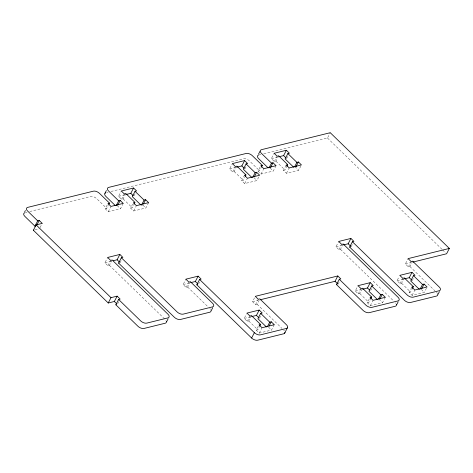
<?xml version="1.0" encoding="UTF-8"?>
<svg xmlns="http://www.w3.org/2000/svg" width="473" height="473" viewBox="0 0 473 473"><rect width="100%" height="100%" fill="white"/><g stroke="black" fill="none" stroke-linecap="round" stroke-linejoin="round"><path stroke-width="0.35" stroke-dasharray="2.37 1.77" d="M40.093 227.543L42.233 223.392M123.222 203.402L120.473 208.735L108.246 211.75L105.231 208.824L107.986 203.491M105.231 208.824L106.756 208.445L108.287 205.483M108.246 211.75L111.001 206.417M125.871 193.563L123.122 198.897L121.591 199.275L118.575 196.342L121.33 191.009M121.591 199.275L124.346 193.936M134.125 195.662L135.042 193.883M148.628 202.639L145.879 207.972L133.652 210.993L130.637 208.061L133.392 202.728M130.637 208.061L132.168 207.682L133.693 204.72M112.178 260.014L109.429 265.347L107.897 265.725L104.882 262.793L107.637 257.46M133.652 210.993L136.407 205.66M107.897 265.725L110.652 260.392M120.03 262.728L121.656 259.742M117.682 303.82L118.906 301.449M236.914 166.153L234.165 171.486L232.633 171.865L229.618 168.932L232.373 163.599M232.633 171.865L235.081 167.123M190.424 281.725L187.669 287.064L186.137 287.442L183.122 284.51L185.877 279.176M244.86 168.849L246.693 165.29M186.137 287.442L188.893 282.103M258.755 177.008L256.922 180.568L244.695 183.583L241.679 180.656L244.435 175.317M241.679 180.656L243.211 180.278L244.736 177.31M244.695 183.583L247.45 178.25M198.672 283.83L199.588 282.05M276.037 165.68L273.282 171.019L261.055 174.034L258.039 171.102L260.794 165.769M258.039 171.102L259.571 170.729L261.102 167.761M261.055 174.034L263.81 168.701M278.686 155.842L275.93 161.175L274.405 161.553L271.39 158.626L274.139 153.287M274.405 161.553L277.154 156.22M286.626 158.538L288.158 155.576M300.828 166.106L298.688 170.256L286.467 173.272L283.451 170.345L286.2 165.012M283.451 170.345L284.977 169.967L286.508 167.004M286.467 173.272L289.216 167.939M263.745 153.778L327.493 138.039L330.249 132.706M259.21 300.077L257.07 304.222L255.538 304.6L252.529 301.673L254.669 297.523M251.506 315.639L248.757 320.972L247.225 321.35L244.21 318.418L246.658 313.676M255.538 304.6L258.293 299.267M247.225 321.35L249.981 316.017M259.452 318.329L260.984 315.367M274.269 324.715L271.514 330.053L259.287 333.069L256.271 330.136L259.027 324.803M256.271 330.136L257.803 329.764L259.328 326.796M259.287 333.069L262.042 327.736M343.232 244.009L340.477 249.342L338.952 249.72L335.936 246.794L338.692 241.455M338.952 249.72L341.707 244.387M351.179 246.705L352.704 243.743M338.059 284.232L339.59 281.269M362.247 288.82L359.799 293.562L358.268 293.94L355.253 291.013L358.008 285.674M358.268 293.94L361.023 288.607M370.802 290.327L371.719 288.554M385.312 297.31L382.556 302.643L370.329 305.659L367.314 302.732L370.069 297.393M367.314 302.732L368.845 302.353L370.371 299.391M370.329 305.659L373.085 300.325M412.633 261.173L409.878 266.506L408.353 266.884L405.337 263.952L408.093 258.619M404.32 277.917L401.565 283.256L400.04 283.629L397.024 280.702L399.165 276.551M408.353 266.884L411.108 261.545M400.04 283.629L402.795 278.295M412.261 280.613L413.792 277.651M426.469 288.181L424.322 292.332L412.101 295.347L409.086 292.42L411.835 287.087M409.086 292.42L410.611 292.042L412.143 289.08M412.101 295.347L414.851 290.014M25.613 212.554L26.979 212.217M29.722 211.537L90.639 196.502A4.671 2.406 27.3 0 1 96.711 198.678L106.756 208.445M106.632 192.552L108.069 192.204M110.93 191.494L243.447 158.786A4.671 2.406 27.3 0 1 249.519 160.962L259.571 170.729M258.731 155.014L260.877 154.482M118.575 196.342L125.369 194.669M229.618 168.932L236.411 167.259M271.39 158.626L276.823 157.284M117.073 205.897L117.458 205.802L120.473 208.735M270.172 168.11L273.282 171.019M34.896 229.854L39.099 228.82M141.332 205.424L142.355 205.17M294.655 167.578L295.672 167.324L298.688 170.256M104.882 262.793L110.995 261.285M183.122 284.51L188.473 283.191M335.936 246.794L341.281 245.469M252.529 301.673L257.684 300.396M405.337 263.952L410.493 262.681M244.21 318.418L250.323 316.91M355.253 291.013L360.686 289.671M397.024 280.702L403.818 279.023M378.524 299.965L379.541 299.711L382.556 302.643M327.493 138.039L442.131 249.431M442.627 249.91L445.601 252.807M409.878 266.506L434.853 290.765M421.307 289.405L424.322 292.332M275.93 161.175L284.977 169.967M401.565 283.256L410.611 292.042M340.477 249.342L393.79 301.141M253.906 177.635L256.922 180.568M234.165 171.486L243.211 180.278M359.799 293.562L368.845 302.353M257.07 304.222L282.038 328.487M142.864 205.046L145.879 207.972M268.498 327.121L271.514 330.053M123.122 198.897L132.168 207.682M248.757 320.972L257.803 329.764M187.669 287.064L207.937 306.758M109.429 265.347L165.207 319.547A4.671 2.406 27.3 0 1 165.922 320.387M283.705 330.101A4.671 2.406 27.3 0 1 284.415 330.94M209.781 308.55A4.671 2.406 27.3 0 1 210.491 309.383M436.514 292.385A4.671 2.406 27.3 0 1 437.56 293.816M395.517 302.838A4.671 2.406 27.3 0 1 395.966 303.406"/><path stroke-width="0.71" d="M24.702 211.874L25.394 210.538M24.927 212.72A4.671 2.406 27.3 0 0 24.886 216.409L34.937 226.171L37.692 220.838L39.218 220.459L42.233 223.392L36.119 224.9L33.37 230.233L108.246 302.992L114.36 301.484L117.115 296.145L120.13 299.078L118.599 299.456L115.85 304.789L137.956 326.275A4.671 2.406 27.3 0 0 144.029 328.451L165.166 323.23A4.671 2.406 27.3 0 0 166.36 321.273M36.77 225.201L39.218 220.459M105.006 193.215L106.384 190.548M108.902 204.295L109.511 203.112L99.46 193.345A4.671 2.406 27.3 0 0 93.388 191.169L27.682 207.387A4.671 2.406 27.3 0 0 27.641 211.07L37.692 220.838M116.234 205.589L118.682 200.848L120.207 200.469L123.222 203.402L111.001 206.417L107.986 203.491L109.511 203.112M117.759 205.211L120.207 200.469M126.049 194.498L130.802 193.327L133.557 187.994L136.573 190.921L135.042 191.299L132.286 196.632L140.83 204.933M134.001 204.129L134.917 202.349L125.871 193.563L124.346 193.936L121.33 191.009L133.557 187.994M141.64 204.827L144.088 200.085L145.613 199.712L148.628 202.639L136.407 205.66L133.392 202.728L134.917 202.349M143.473 203.857L145.613 199.712M113.289 260.718L117.109 259.778L119.864 254.444L122.879 257.371L121.348 257.75L118.593 263.083L174.377 317.288A4.671 2.406 27.3 0 0 180.45 319.464L209.74 312.233A4.671 2.406 27.3 0 0 210.999 310.566M108.246 302.992L111.001 297.659L117.115 296.145M237.091 167.093L241.845 165.917L244.6 160.584L247.616 163.51L246.084 163.889L243.329 169.222L251.873 177.523M166.768 321.415L168.146 318.749M245.351 176.127L245.96 174.939L236.914 166.153L235.388 166.531L232.373 163.599L244.6 160.584M258.506 154.163L259.884 151.496M190.767 282.623L195.349 281.494L198.104 276.155L201.12 279.088L199.588 279.466L196.839 284.799L251.612 338.024A4.671 2.406 27.3 0 0 257.684 340.199L283.664 333.79A4.671 2.406 27.3 0 0 284.941 332.395M252.683 177.422L255.13 172.68L256.662 172.302L259.671 175.229L247.45 178.25L244.435 175.317L245.96 174.939M254.515 176.453L256.662 172.302M261.403 167.17L262.326 165.39L252.275 155.629A4.671 2.406 27.3 0 0 246.202 153.453L108.672 187.397A4.671 2.406 27.3 0 0 108.63 191.08L118.682 200.848M269.042 167.874L271.49 163.132L273.022 162.753L276.037 165.68L263.81 168.701L260.794 165.769L262.326 165.39M270.574 167.495L273.022 162.753M278.857 156.782L283.611 155.605L286.366 150.272L289.381 153.205L287.856 153.577L285.101 158.916L293.644 167.217M211.342 310.412L212.72 307.746M286.815 166.413L287.732 164.634L278.686 155.842L277.154 156.22L274.139 153.287L286.366 150.272M294.756 166.52L296.902 162.369L298.428 161.991L301.443 164.923L289.216 167.939L286.2 165.012L287.732 164.634M295.98 166.733L298.428 161.991M251.683 316.573L256.437 315.402L259.192 310.069L262.208 312.996L260.676 313.374L257.921 318.707L266.465 327.009M251.612 338.024L254.368 332.69L199.588 279.466M259.636 326.204L260.552 324.425L251.506 315.639L249.981 316.017L246.965 313.085L259.192 310.069M267.582 326.311L269.722 322.166L271.254 321.788L274.269 324.715L262.042 327.736L259.027 324.803L260.552 324.425M269.107 325.938L271.254 321.788M284.575 333.305L287.33 327.972M343.575 244.908L348.163 243.772L350.913 238.439L353.928 241.366L352.403 241.744L349.648 247.083L404.427 300.308A4.671 2.406 27.3 0 0 410.499 302.484L436.473 296.068A4.671 2.406 27.3 0 0 437.732 294.401M260.262 299.764L335.044 281.305L337.799 275.966L340.814 278.899L339.283 279.277L336.534 284.61L363.163 310.489A4.671 2.406 27.3 0 0 369.236 312.665L395.215 306.256A4.671 2.406 27.3 0 0 396.409 304.293M362.726 289.169L367.48 287.992L370.235 282.659L373.25 285.586L371.719 285.964L368.97 291.303L377.513 299.604M370.678 298.794L371.595 297.02L362.555 288.228L361.023 288.607L358.008 285.674L370.235 282.659M378.625 298.906L380.765 294.756L382.296 294.377L385.312 297.31L373.085 300.325L370.069 297.393L371.595 297.02M379.849 299.119L382.296 294.377M404.492 278.857L409.246 277.681L412.001 272.347L415.016 275.28L413.491 275.658L410.735 280.992L419.279 289.293M396.817 304.435L398.195 301.768M412.45 288.489L413.367 286.709L404.32 277.917L402.795 278.295L399.78 275.369L412.001 272.347M420.089 289.186L422.537 284.444L424.062 284.066L427.078 286.999L414.851 290.014L411.835 287.087L413.367 286.709M421.614 288.808L424.062 284.066M271.49 163.132L261.439 153.364A4.671 2.406 27.3 0 1 261.48 149.681L330.249 132.706L449.35 248.431L446.595 253.77L413.071 262.042M438.075 294.253L439.452 291.587M34.937 226.171L35.7 225.982M33.37 230.233L33.749 230.138M119.864 254.444L107.637 257.46L110.652 260.392L112.178 260.014L167.962 314.214A4.671 2.406 27.3 0 1 167.921 317.897L146.784 323.118A4.671 2.406 27.3 0 1 140.712 320.942L118.599 299.456M118.593 263.083L119.072 262.964M198.104 276.155L185.877 279.176L188.893 282.103L190.424 281.725L212.531 303.211A4.671 2.406 27.3 0 1 212.495 306.894L183.205 314.125A4.671 2.406 27.3 0 1 177.133 311.949L121.348 257.75M350.913 238.439L338.692 241.455L341.707 244.387L343.232 244.009L398.012 297.233A4.671 2.406 27.3 0 1 397.97 300.917L371.991 307.332A4.671 2.406 27.3 0 1 365.919 305.156L339.283 279.277M115.85 304.789L116.323 304.671M196.839 284.799L197.507 284.634M349.648 247.083L350.221 246.941M337.799 275.966L255.278 296.335L258.293 299.267L259.825 298.889L286.455 324.768A4.671 2.406 27.3 0 1 286.419 328.451L260.44 334.866A4.671 2.406 27.3 0 1 254.368 332.69M449.35 248.431L408.093 258.619L411.108 261.545L412.633 261.173L439.269 287.052A4.671 2.406 27.3 0 1 439.228 290.735L413.248 297.145A4.671 2.406 27.3 0 1 407.176 294.969L352.403 241.744M336.534 284.61L337.007 284.492M287.856 153.577L296.902 162.369M413.491 275.658L422.537 284.444M283.611 155.605L286.124 158.047M409.246 277.681L411.758 280.122M348.163 243.772L350.611 246.155M268.108 167.856L258.69 158.697A4.671 2.406 27.3 0 1 258.465 155.091M246.084 163.889L255.13 172.68M371.719 285.964L380.765 294.756M241.845 165.917L244.358 168.358M367.48 287.992L369.49 289.949M335.044 281.305L337.491 283.682M135.042 191.299L144.088 200.085M260.676 313.374L269.722 322.166M130.802 193.327L133.315 195.769M256.437 315.402L258.95 317.844M195.349 281.494L197.424 283.504M115.3 205.572L105.875 196.419A4.671 2.406 27.3 0 1 105.656 192.813M117.109 259.778L119.367 261.977M36.119 224.9L111.001 297.659M114.36 301.484L116.624 303.678"/></g></svg>
